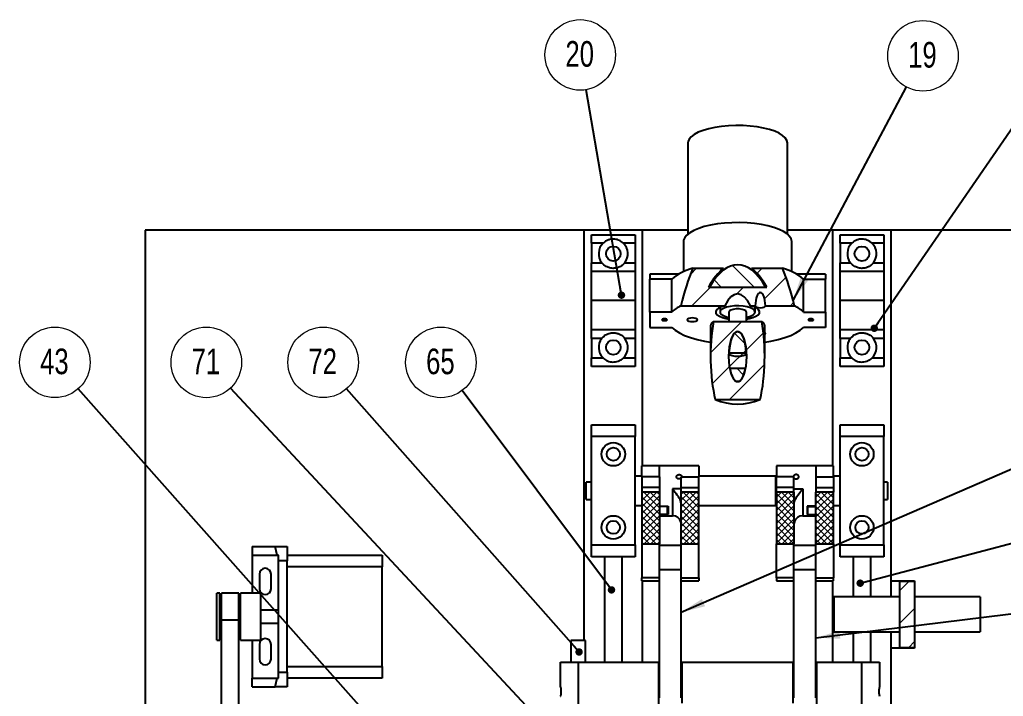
# Model space of a CAD drawing. Header units: millimetres. Extents: x 2 to 839, y 2 to 592.
# Drawn here: x 75.4 to 209.9, y 91.5 to 184 of the extents above; entities that cross this region are included whole.
import ezdxf

# ---------------------------------------------------------------- set-up
doc = ezdxf.new("R2010")
doc.units = ezdxf.units.MM
doc.styles.add('SLDTEXTSTYLE0', font='TXT', dxfattribs={"width": 0.75})
doc.dimstyles.new('SLDDIMSTYLE0', dxfattribs={"dimtxt": 0.18, "dimasz": 1.016, "dimexe": 0, "dimexo": 0.0625, "dimgap": 0, "dimtad": 0, "dimtih": 1, "dimtoh": 1, "dimdec": 0, "dimrnd": 1e-09, "dimzin": 0, "dimdsep": 46, "dimtxsty": 'Standard', "dimblk1": 'DOT', "dimblk2": 'DOT', "dimsah": 1, "dimcen": 0.09, "dimadec": 0, "dimazin": 0, "dimtfac": 1.016, "dimtdec": 0, "dimtofl": 0, "dimtmove": 0, "dimatfit": 3, "dimldrblk": 'DOT', "dimfxl": 1, "dimfrac": 2, "dimtolj": 1, "dimtzin": 0, "dimarcsym": 0})
doc.dimstyles.new('SLDDIMSTYLE1', dxfattribs={"dimtxt": 0.18, "dimasz": 3.302, "dimexe": 0, "dimexo": 0.0625, "dimgap": 0, "dimtad": 0, "dimtih": 1, "dimtoh": 1, "dimdec": 0, "dimrnd": 1e-09, "dimzin": 0, "dimdsep": 46, "dimtxsty": 'Standard', "dimsah": 1, "dimcen": 0.09, "dimadec": 0, "dimazin": 0, "dimtfac": 3.302, "dimtdec": 0, "dimtofl": 0, "dimtmove": 0, "dimatfit": 3, "dimfxl": 1, "dimfrac": 2, "dimtolj": 1, "dimtzin": 0, "dimarcsym": 0})

# ---------------------------------------------------------------- blocks, each defined once
blk = doc.blocks.new('SW_NOTE_66')
at = {"color": 0, "linetype": 'Continuous', "lineweight": 0}
blk.add_circle((-3.2, 3.6), 4.82, dxfattribs=at)
at = {"color": 0, "linetype": 'Continuous', "lineweight": 0, "insert": (-3.27, 5.49), "char_height": 3.5, "attachment_point": 2, "style": 'SLDTEXTSTYLE0'}
blk.add_mtext('43', dxfattribs=at)
blk = doc.blocks.new('_Dot')
at = {"color": 0, "linetype": 'ByBlock', "lineweight": -2}
blk.add_line((-0.5, 0), (-1, 0), dxfattribs=at)
at = {"color": 0, "linetype": 'ByBlock', "const_width": 0.5}
blk.add_lwpolyline([(-0.25, 0, 1), (0.25, 0, 1)], format="xyb", close=True, dxfattribs=at)
blk = doc.blocks.new('SW_NOTE_67')
at = {"color": 0, "linetype": 'Continuous', "lineweight": 0}
blk.add_circle((-2.89, 3.85), 4.82, dxfattribs=at)
at = {"color": 0, "linetype": 'Continuous', "lineweight": 0, "insert": (-2.96, 5.74), "char_height": 3.5, "attachment_point": 2, "style": 'SLDTEXTSTYLE0'}
blk.add_mtext('65', dxfattribs=at)
blk = doc.blocks.new('SW_NOTE_69')
at = {"color": 0, "linetype": 'Continuous', "lineweight": 0}
blk.add_circle((-3.29, 3.52), 4.82, dxfattribs=at)
at = {"color": 0, "linetype": 'Continuous', "lineweight": 0, "insert": (-3.36, 5.41), "char_height": 3.5, "attachment_point": 2, "style": 'SLDTEXTSTYLE0'}
blk.add_mtext('71', dxfattribs=at)
blk = doc.blocks.new('SW_NOTE_70')
at = {"color": 0, "linetype": 'Continuous', "lineweight": 0}
blk.add_circle((-3.19, 3.61), 4.82, dxfattribs=at)
at = {"color": 0, "linetype": 'Continuous', "lineweight": 0, "insert": (-3.26, 5.5), "char_height": 3.5, "attachment_point": 2, "style": 'SLDTEXTSTYLE0'}
blk.add_mtext('72', dxfattribs=at)
blk = doc.blocks.new('SW_NOTE_123')
at = {"color": 0, "linetype": 'Continuous', "lineweight": 0}
blk.add_circle((2.26, 4.25), 4.82, dxfattribs=at)
at = {"color": 0, "linetype": 'Continuous', "lineweight": 0, "insert": (2.19, 6.14), "char_height": 3.5, "attachment_point": 2, "style": 'SLDTEXTSTYLE0'}
blk.add_mtext('19', dxfattribs=at)
blk = doc.blocks.new('SW_NOTE_125')
at = {"color": 0, "linetype": 'Continuous', "lineweight": 0}
blk.add_circle((-0.82, 4.75), 4.82, dxfattribs=at)
at = {"color": 0, "linetype": 'Continuous', "lineweight": 0, "insert": (-0.89, 6.64), "char_height": 3.5, "attachment_point": 2, "style": 'SLDTEXTSTYLE0'}
blk.add_mtext('20', dxfattribs=at)

msp = doc.modelspace()

# ---------------------------------------------------------------- hatches: boundary and pattern name
at = {"linetype": 'Continuous', "lineweight": 18}
h = msp.add_hatch(dxfattribs=at)
h.set_pattern_fill('ANSI31', style=0)
edge = h.paths.add_edge_path(flags=0)
edge.add_line((177.576, 147.447), (169.614, 147.447))
edge.add_ellipse((173.595, 129.392), major_axis=(0, 21.326), ratio=0.3507479, start_angle=5.29783, end_angle=12.43444, ccw=False)
edge.add_line((171.683, 150.01), (167.465, 150.01))
edge.add_ellipse((173.595, 129.392), major_axis=(0, 27.028), ratio=0.3507479, start_angle=16.55791, end_angle=26.63087)
edge.add_line((165.827, 144.884), (171.841, 144.884))
edge.add_ellipse((173.595, 137.945), major_axis=(0, -8.553), ratio=0.3507479, start_angle=165.81285, end_angle=194.18715, ccw=False)
edge.add_line((175.349, 144.884), (175.998, 144.884))
edge.add_ellipse((176.695, 144.701), major_axis=(0, -1.996), ratio=0.3507479, start_angle=104.75373, end_angle=255.24627, ccw=False)
edge.add_line((177.392, 144.884), (181.363, 144.884))
edge.add_ellipse((173.595, 129.392), major_axis=(0, 27.028), ratio=0.3507479, start_angle=333.36913, end_angle=343.44209)
edge.add_line((179.725, 150.01), (175.507, 150.01))
edge.add_ellipse((173.595, 129.392), major_axis=(0, 21.326), ratio=0.3507479, start_angle=347.56556, end_angle=354.70217, ccw=False)
h = msp.add_hatch(dxfattribs=at)
h.set_pattern_fill('ANSI31', angle=90, style=0)
edge = h.paths.add_edge_path(flags=0)
edge.add_ellipse((173.595, 129.392), major_axis=(0, 21.098), ratio=0.3507479, start_angle=348.02768, end_angle=371.97232)
edge.add_line((169.766, 147.447), (177.423, 147.447))
h = msp.add_hatch(dxfattribs=at)
h.set_pattern_fill('ANSI31', style=0)
edge = h.paths.add_edge_path(flags=0)
edge.add_ellipse((173.595, 137.945), major_axis=(0, 10.549), ratio=0.3507479, start_angle=34.44479, end_angle=152.38913)
edge.add_line((170.522, 132.07), (176.668, 132.07))
edge.add_ellipse((173.595, 137.945), major_axis=(0, 10.549), ratio=0.3507479, start_angle=207.61087, end_angle=325.55521)
edge.add_line((176.889, 142.748), (170.301, 142.748))
edge = h.paths.add_edge_path(flags=0)
edge.add_ellipse((173.595, 137.945), major_axis=(0, -3.421), ratio=0.3507479, start_angle=360, end_angle=360, ccw=False)
h = msp.add_hatch(dxfattribs=at)
h.set_pattern_fill('ANSI31', angle=90, style=0)
edge = h.paths.add_edge_path(flags=0)
edge.add_ellipse((173.595, 137.945), major_axis=(0, 3.421), ratio=0.3507479, start_angle=294.15697, end_angle=425.84303)
edge.add_line((172.409, 138.477), (174.78, 138.477))
h = msp.add_hatch(dxfattribs=at)
h.set_pattern_fill('ANSI31', angle=90, style=0)
edge = h.paths.add_edge_path(flags=0)
edge.add_ellipse((173.595, 137.945), major_axis=(0, 3.421), ratio=0.3507479, start_angle=146.54276, end_angle=213.45724)
edge.add_line((174.655, 136.341), (172.535, 136.341))
h = msp.add_hatch(dxfattribs=at)
h.set_pattern_fill('ANSI37', scale=0.2, style=0)
h.paths.add_polyline_path([(160.495, 119.431), (160.495, 112.342), (162.895, 112.342), (162.895, 119.431)], flags=0)
h = msp.add_hatch(dxfattribs=at)
h.set_pattern_fill('ANSI37', scale=0.2, style=0)
h.paths.add_polyline_path([(165.895, 119.431), (165.895, 112.342), (168.295, 112.342), (168.295, 119.431)], flags=0)
h = msp.add_hatch(dxfattribs=at)
h.set_pattern_fill('ANSI37', scale=0.2, style=0)
h.paths.add_polyline_path([(178.895, 119.431), (178.895, 112.342), (181.295, 112.342), (181.295, 119.431)], flags=0)
h = msp.add_hatch(dxfattribs=at)
h.set_pattern_fill('ANSI37', scale=0.2, style=0)
h.paths.add_polyline_path([(184.295, 119.431), (184.295, 112.342), (186.695, 112.342), (186.695, 119.431)], flags=0)
h = msp.add_hatch(dxfattribs=at)
h.set_pattern_fill('ANSI31', style=0)
h.paths.add_polyline_path([(197.795, 98.202), (197.795, 107.21), (195.795, 107.21), (195.795, 98.202)], flags=0)

# ---------------------------------------------------------------- linework, layer by layer
at = {"color": 7, "linetype": 'Continuous', "lineweight": 25}
for p, q in [((166.795, 167.139), (166.795, 154.678)), ((180.395, 154.678), (180.395, 167.139)), ((152.595, 155.2), (92.595, 155.2)), ((92.595, 155.2), (92.595, 81.317)), ((152.595, 99.143), (152.595, 155.2)), ((160.595, 155.2), (152.595, 155.2)), ((160.595, 123), (160.595, 155.2)), ((166.795, 155.2), (160.595, 155.2)), ((186.595, 155.2), (180.395, 155.2)), ((186.595, 123), (186.595, 155.2)), ((194.595, 155.2), (186.595, 155.2)), ((194.595, 105.106), (194.595, 155.2)), ((292.595, 155.2), (194.595, 155.2)), ((153.595, 154.6), (159.595, 154.6)), ((153.595, 153.431), (153.595, 154.6)), ((155.197, 153.431), (153.595, 153.431)), ((153.595, 153.431), (153.595, 150.77)), ((159.595, 153.431), (157.993, 153.431)), ((159.595, 154.6), (159.595, 153.431)), ((159.595, 153.431), (159.595, 150.77)), ((166.195, 153.654), (166.195, 149.552)), ((180.995, 149.552), (180.995, 153.654)), ((187.595, 154.6), (193.595, 154.6)), ((187.595, 153.431), (187.595, 154.6)), ((189.197, 153.431), (187.595, 153.431)), ((187.595, 153.431), (187.595, 150.77)), ((193.595, 153.431), (191.993, 153.431)), ((193.595, 154.6), (193.595, 153.431)), ((193.595, 153.431), (193.595, 150.77)), ((153.595, 150.77), (155.018, 150.77)), ((153.595, 149.6), (153.595, 150.77)), ((158.172, 150.77), (159.595, 150.77)), ((159.595, 150.77), (159.595, 149.6)), ((187.595, 150.77), (189.018, 150.77)), ((187.595, 149.6), (187.595, 150.77)), ((192.172, 150.77), (193.595, 150.77)), ((193.595, 150.77), (193.595, 149.6)), ((153.595, 145.6), (153.595, 149.6)), ((153.595, 149.6), (159.595, 149.6)), ((159.595, 149.6), (159.595, 145.6)), ((167.465, 150.01), (171.683, 150.01)), ((175.507, 150.01), (179.725, 150.01)), ((187.595, 145.6), (187.595, 149.6)), ((187.595, 149.6), (193.595, 149.6)), ((193.595, 149.6), (193.595, 145.6)), ((165.503, 149.206), (161.595, 149.206)), ((161.595, 149.206), (161.595, 148.526)), ((164.602, 148.526), (161.595, 148.526)), ((161.595, 144.03), (161.595, 148.526)), ((164.602, 144.03), (164.602, 148.526)), ((185.595, 149.206), (181.686, 149.206)), ((182.588, 144.03), (182.588, 148.526)), ((182.588, 148.526), (185.595, 148.526)), ((185.595, 149.206), (185.595, 148.526)), ((185.595, 144.03), (185.595, 148.526)), ((169.614, 147.447), (177.576, 147.447)), ((169.766, 147.447), (177.423, 147.447)), ((159.595, 145.6), (153.595, 145.6)), ((153.595, 141.6), (153.595, 145.6)), ((159.595, 145.6), (159.595, 141.6)), ((193.595, 145.6), (187.595, 145.6)), ((187.595, 141.6), (187.595, 145.6)), ((193.595, 145.6), (193.595, 141.6)), ((161.595, 144.03), (161.595, 141.926)), ((164.602, 144.03), (161.595, 144.03)), ((165.827, 144.884), (171.841, 144.884)), ((171.195, 144.662), (171.195, 144.03)), ((172.395, 144.03), (172.395, 142.748)), ((174.795, 142.748), (174.795, 144.03)), ((175.349, 144.884), (175.998, 144.884)), ((175.995, 144.03), (175.995, 144.662)), ((177.392, 144.884), (181.363, 144.884)), ((182.588, 144.03), (185.595, 144.03)), ((185.595, 144.03), (185.595, 141.926)), ((170.301, 142.748), (176.889, 142.748)), ((159.595, 141.6), (153.595, 141.6)), ((153.595, 140.431), (153.595, 141.6)), ((159.595, 141.6), (159.595, 140.431)), ((161.595, 141.926), (164.602, 141.926)), ((169.895, 142.158), (169.895, 137.945)), ((177.295, 137.945), (177.295, 142.158)), ((185.595, 141.926), (182.588, 141.926)), ((193.595, 141.6), (187.595, 141.6)), ((187.595, 140.431), (187.595, 141.6)), ((193.595, 141.6), (193.595, 140.431)), ((155.018, 140.431), (153.595, 140.431)), ((153.595, 140.431), (153.595, 137.77)), ((159.595, 140.431), (158.172, 140.431)), ((159.595, 140.431), (159.595, 137.77)), ((189.018, 140.431), (187.595, 140.431)), ((187.595, 140.431), (187.595, 137.77)), ((193.595, 140.431), (192.172, 140.431)), ((193.595, 140.431), (193.595, 137.77)), ((153.595, 137.77), (155.197, 137.77)), ((153.595, 136.6), (153.595, 137.77)), ((157.993, 137.77), (159.595, 137.77)), ((159.595, 137.77), (159.595, 136.6)), ((172.409, 138.477), (174.78, 138.477)), ((187.595, 137.77), (189.197, 137.77)), ((187.595, 136.6), (187.595, 137.77)), ((191.993, 137.77), (193.595, 137.77)), ((193.595, 137.77), (193.595, 136.6)), ((159.595, 136.6), (153.595, 136.6)), ((172.535, 136.341), (174.655, 136.341)), ((193.595, 136.6), (187.595, 136.6)), ((170.522, 132.07), (176.668, 132.07)), ((153.595, 127), (153.595, 128.6)), ((153.595, 128.6), (159.595, 128.6)), ((159.595, 128.6), (159.595, 127)), ((187.595, 128.6), (193.595, 128.6)), ((187.595, 127), (187.595, 128.6)), ((193.595, 128.6), (193.595, 127)), ((159.595, 127), (153.595, 127)), ((153.595, 112.2), (153.595, 127)), ((159.595, 112.2), (159.595, 127)), ((193.595, 127), (187.595, 127)), ((187.595, 112.2), (187.595, 127)), ((193.595, 112.2), (193.595, 127)), ((162.895, 123), (160.495, 123)), ((160.495, 121.525), (160.495, 123)), ((168.295, 123), (162.895, 123)), ((162.895, 121.525), (162.895, 123)), ((168.295, 123), (168.295, 121.525)), ((184.295, 123), (178.895, 123)), ((178.895, 123), (178.895, 121.525)), ((186.695, 123), (184.295, 123)), ((184.295, 123), (184.295, 121.525)), ((186.695, 121.525), (186.695, 123)), ((160.495, 121.6), (159.595, 121.6)), ((162.895, 121.525), (160.495, 121.525)), ((160.495, 121.525), (160.495, 120.06)), ((162.895, 121.525), (162.895, 120.06)), ((165.895, 121.525), (165.955, 121.525)), ((165.895, 120.06), (165.895, 121.525)), ((165.955, 121.525), (168.295, 121.525)), ((178.795, 121.6), (168.295, 121.6)), ((168.295, 120.06), (168.295, 121.525)), ((178.795, 117.6), (178.795, 121.6)), ((181.235, 121.525), (178.895, 121.525)), ((178.895, 120.06), (178.895, 121.525)), ((181.295, 121.525), (181.235, 121.525)), ((181.295, 120.06), (181.295, 121.525)), ((184.295, 121.525), (186.695, 121.525)), ((184.295, 121.525), (184.295, 120.06)), ((187.595, 121.6), (186.695, 121.6)), ((186.695, 121.525), (186.695, 120.06)), ((153.595, 120.8), (152.901, 120.8)), ((152.901, 118.4), (152.901, 120.8)), ((162.895, 120.06), (160.495, 120.06)), ((160.495, 120.06), (160.495, 119.431)), ((162.895, 120.06), (162.895, 119.431)), ((165.895, 119.857), (164.695, 119.857)), ((165.895, 120.06), (168.295, 120.06)), ((165.895, 119.431), (165.895, 120.06)), ((168.295, 119.431), (168.295, 120.06)), ((178.895, 120.8), (178.795, 120.8)), ((181.295, 120.06), (178.895, 120.06)), ((178.895, 119.431), (178.895, 120.06)), ((181.295, 119.431), (181.295, 120.06)), ((181.295, 119.857), (182.495, 119.857)), ((184.295, 120.06), (186.695, 120.06)), ((184.295, 120.06), (184.295, 119.431)), ((186.695, 120.06), (186.695, 119.431)), ((194.101, 120.8), (193.595, 120.8)), ((194.101, 120.8), (194.101, 118.4)), ((152.901, 118.4), (153.595, 118.4)), ((162.895, 119.431), (160.495, 119.431)), ((160.495, 119.431), (160.495, 112.342)), ((162.895, 119.431), (162.895, 112.342)), ((168.295, 119.431), (165.895, 119.431)), ((165.895, 112.342), (165.895, 119.431)), ((168.295, 112.342), (168.295, 119.431)), ((178.795, 118.4), (178.895, 118.4)), ((181.295, 119.431), (178.895, 119.431)), ((178.895, 119.431), (178.895, 112.342)), ((181.295, 119.431), (181.295, 112.342)), ((186.695, 119.431), (184.295, 119.431)), ((184.295, 112.342), (184.295, 119.431)), ((186.695, 112.342), (186.695, 119.431)), ((193.595, 118.4), (194.101, 118.4)), ((159.595, 117.6), (160.495, 117.6)), ((162.895, 117.487), (164.095, 117.487)), ((164.015, 117.455), (162.895, 117.455)), ((164.015, 117.455), (164.015, 117.487)), ((164.015, 116.368), (164.015, 117.455)), ((164.095, 117.487), (164.095, 116.355)), ((165.882, 117.896), (165.895, 117.896)), ((168.295, 117.6), (178.795, 117.6)), ((181.308, 117.896), (181.295, 117.896)), ((184.295, 117.487), (183.095, 117.487)), ((183.095, 117.487), (183.095, 116.355)), ((183.175, 117.455), (183.175, 117.487)), ((183.175, 116.368), (183.175, 117.455)), ((183.175, 117.455), (184.295, 117.455)), ((186.695, 117.6), (187.595, 117.6)), ((164.015, 116.368), (162.895, 116.368)), ((164.095, 116.355), (162.895, 116.355)), ((162.895, 116.2), (164.695, 116.2)), ((182.495, 116.2), (184.295, 116.2)), ((183.095, 116.355), (184.295, 116.355)), ((183.175, 116.368), (184.295, 116.368)), ((165.827, 115.331), (165.882, 115.179)), ((181.364, 115.334), (181.308, 115.179)), ((107.195, 112.012), (107.195, 110.812)), ((107.195, 112.012), (110.366, 112.012)), ((110.623, 110.812), (110.366, 112.012)), ((110.366, 112.012), (111.995, 112.012)), ((111.995, 112.012), (111.995, 110.012)), ((153.595, 112.2), (159.595, 112.2)), ((153.595, 110.6), (153.595, 112.2)), ((159.595, 112.2), (159.595, 110.6)), ((160.495, 112.342), (162.895, 112.342)), ((160.495, 112.342), (160.495, 107.729)), ((162.895, 108.149), (162.895, 112.342)), ((165.895, 112.107), (162.895, 112.107)), ((165.895, 112.342), (168.295, 112.342)), ((165.895, 108.149), (165.895, 112.342)), ((168.295, 107.729), (168.295, 112.342)), ((178.895, 112.342), (181.295, 112.342)), ((178.895, 107.729), (178.895, 112.342)), ((181.295, 108.149), (181.295, 112.342)), ((184.295, 112.107), (181.295, 112.107)), ((184.295, 112.342), (186.695, 112.342)), ((184.295, 108.149), (184.295, 112.342)), ((186.695, 112.342), (186.695, 107.729)), ((187.595, 112.2), (193.595, 112.2)), ((187.595, 110.6), (187.595, 112.2)), ((193.595, 112.2), (193.595, 110.6)), ((107.195, 110.812), (110.623, 110.812)), ((107.195, 110.812), (107.195, 105.612)), ((110.795, 110.812), (110.623, 110.812)), ((110.795, 110.012), (110.795, 110.812)), ((111.995, 110.812), (124.995, 110.812)), ((124.995, 110.812), (124.995, 109.212)), ((159.595, 110.6), (153.595, 110.6)), ((155.395, 110.6), (155.395, 96.177)), ((157.795, 96.177), (157.795, 110.6)), ((193.595, 110.6), (187.595, 110.6)), ((189.395, 110.6), (189.395, 105.106)), ((191.795, 105.106), (191.795, 110.6)), ((111.995, 110.012), (110.795, 110.012)), ((110.795, 94.812), (110.795, 110.012)), ((111.995, 94.812), (111.995, 110.012)), ((124.995, 109.212), (111.995, 109.212)), ((111.995, 95.612), (111.995, 109.212)), ((124.995, 95.612), (124.995, 109.212)), ((108.195, 108.212), (108.195, 106.212)), ((109.795, 106.212), (109.795, 108.212)), ((162.895, 107.729), (160.495, 107.729)), ((160.495, 107.307), (160.495, 107.729)), ((162.895, 108.84), (165.895, 108.84)), ((162.895, 91.31), (162.895, 108.149)), ((165.895, 91.31), (165.895, 108.149)), ((165.895, 107.729), (168.295, 107.729)), ((168.295, 107.729), (168.295, 107.307)), ((181.295, 107.729), (178.895, 107.729)), ((178.895, 107.729), (178.895, 107.307)), ((181.295, 108.84), (184.295, 108.84)), ((181.295, 91.31), (181.295, 108.149)), ((184.295, 91.31), (184.295, 108.149)), ((184.295, 107.729), (186.695, 107.729)), ((186.695, 107.307), (186.695, 107.729)), ((160.495, 107.307), (162.895, 107.307)), ((160.595, 96.177), (160.595, 107.307)), ((165.895, 107.307), (168.295, 107.307)), ((178.895, 107.307), (181.295, 107.307)), ((184.295, 107.307), (186.695, 107.307)), ((186.595, 96.177), (186.595, 107.307)), ((194.595, 107.306), (195.795, 107.306)), ((195.795, 107.306), (197.795, 107.306)), ((195.795, 107.21), (195.795, 107.306)), ((195.795, 98.202), (195.795, 107.21)), ((197.795, 107.21), (195.795, 107.21)), ((197.795, 107.306), (197.795, 107.21)), ((197.795, 107.21), (197.795, 98.202)), ((102.795, 105.612), (102.395, 105.612)), ((102.395, 99.442), (102.395, 105.612)), ((102.795, 99.442), (102.795, 105.612)), ((105.395, 105.612), (102.995, 105.612)), ((102.995, 101.97), (102.995, 105.612)), ((105.395, 101.97), (105.395, 105.612)), ((108.395, 105.612), (105.595, 105.612)), ((105.595, 99.442), (105.595, 105.612)), ((108.395, 99.442), (108.395, 105.612)), ((195.795, 105.106), (186.743, 105.106)), ((186.743, 105.106), (186.743, 100.306)), ((206.743, 105.106), (197.795, 105.106)), ((206.743, 105.106), (206.743, 100.306)), ((102.995, 104.812), (102.795, 104.812)), ((105.595, 104.812), (105.395, 104.812)), ((110.795, 103.312), (108.395, 103.312)), ((102.995, 101.97), (105.395, 101.97)), ((102.995, 66.315), (102.995, 101.97)), ((105.395, 68.4), (105.395, 101.97)), ((108.395, 101.512), (110.795, 101.512)), ((102.795, 100.012), (102.995, 100.012)), ((105.395, 100.012), (105.595, 100.012)), ((186.743, 100.306), (195.795, 100.306)), ((189.395, 100.306), (189.395, 96.177)), ((191.795, 96.177), (191.795, 100.306)), ((194.595, 75.311), (194.595, 100.306)), ((197.795, 100.306), (206.743, 100.306)), ((102.395, 99.212), (102.395, 99.442)), ((102.395, 99.212), (102.795, 99.212)), ((102.795, 99.212), (102.795, 99.442)), ((105.595, 99.212), (105.595, 99.442)), ((105.595, 99.212), (108.395, 99.212)), ((107.195, 99.212), (107.195, 94.012)), ((108.195, 98.612), (108.195, 96.612)), ((108.395, 99.212), (108.395, 99.442)), ((109.795, 96.612), (109.795, 98.612)), ((150.795, 99.143), (150.795, 96.177)), ((152.795, 99.143), (150.795, 99.143)), ((152.795, 96.177), (152.795, 99.143)), ((195.795, 98.202), (197.795, 98.202)), ((195.795, 98.106), (195.795, 98.202)), ((197.795, 98.202), (197.795, 98.106)), ((195.795, 98.106), (194.595, 98.106)), ((197.795, 98.106), (195.795, 98.106)), ((111.995, 95.612), (124.995, 95.612)), ((124.995, 95.612), (124.995, 94.012)), ((149.395, 92.837), (149.395, 96.177)), ((149.395, 96.177), (151.795, 96.177)), ((151.795, 96.177), (151.795, 86.177)), ((151.795, 96.177), (162.795, 96.177)), ((162.795, 96.177), (162.795, 88.177)), ((165.995, 96.177), (181.195, 96.177)), ((165.995, 90.577), (165.995, 96.177)), ((181.195, 90.577), (181.195, 96.177)), ((184.395, 96.177), (184.395, 88.177)), ((184.395, 96.177), (190.595, 96.177)), ((190.595, 88.177), (190.595, 96.177)), ((190.595, 96.177), (192.995, 96.177)), ((192.995, 96.177), (192.995, 92.837)), ((110.795, 94.812), (111.995, 94.812)), ((110.795, 94.012), (110.795, 94.812)), ((111.995, 94.812), (111.995, 92.812)), ((107.195, 92.812), (107.195, 94.012)), ((107.195, 94.012), (110.623, 94.012)), ((107.195, 92.812), (110.366, 92.812)), ((110.366, 92.812), (110.623, 94.012)), ((111.995, 92.812), (110.366, 92.812)), ((110.623, 94.012), (110.795, 94.012)), ((124.995, 94.012), (111.995, 94.012)), ((165.995, 93.377), (165.895, 93.377))]:
    msp.add_line(p, q, dxfattribs=at)
at = {"color": 8, "linetype": 'Continuous', "lineweight": 25}
for p, q in [((164.695, 119.857), (164.695, 116.2)), ((182.495, 119.857), (182.495, 116.2))]:
    msp.add_line(p, q, dxfattribs=at)
at = {"color": 7, "linetype": 'Continuous', "lineweight": 25, "flags": 128}
for points in [[(180.395, 167.139), (180.322, 167.486), (180.106, 167.826), (179.752, 168.152), (179.266, 168.455), (178.659, 168.731), (177.945, 168.972), (177.137, 169.175), (176.254, 169.334), (175.315, 169.447), (174.338, 169.51), (173.346, 169.523), (172.36, 169.485), (171.399, 169.396), (170.486, 169.26), (169.638, 169.079), (168.875, 168.856), (168.213, 168.597), (167.665, 168.306), (167.243, 167.991), (166.957, 167.658), (166.813, 167.313), (166.795, 167.139)], [(180.995, 153.654), (180.923, 154.015), (180.708, 154.369), (180.355, 154.71), (179.87, 155.029), (179.263, 155.322), (178.546, 155.583), (177.733, 155.806), (176.839, 155.987), (175.881, 156.122), (174.88, 156.21), (173.853, 156.248), (172.821, 156.235), (171.805, 156.172), (170.823, 156.061), (169.895, 155.902), (169.039, 155.699), (168.272, 155.457), (167.608, 155.18), (167.061, 154.873), (166.641, 154.542), (166.356, 154.194), (166.213, 153.835), (166.195, 153.654)], [(171.841, 144.884), (171.354, 144.73), (170.974, 144.543), (170.72, 144.331), (170.602, 144.105), (170.628, 143.875), (170.795, 143.653), (171.095, 143.449), (171.515, 143.272), (172.034, 143.132), (172.395, 143.066)], [(175.995, 144.03), (175.919, 144.24), (175.698, 144.436), (175.344, 144.607), (174.881, 144.741), (174.336, 144.831), (173.745, 144.871), (173.145, 144.857), (172.573, 144.792), (172.065, 144.679), (171.653, 144.525), (171.363, 144.34), (171.214, 144.136), (171.214, 143.925), (171.363, 143.721), (171.653, 143.536), (172.065, 143.382), (172.395, 143.301)], [(174.795, 144.03), (174.722, 144.174), (174.514, 144.301), (174.195, 144.395), (173.803, 144.445), (173.386, 144.445), (172.995, 144.395), (172.676, 144.301), (172.467, 144.174), (172.395, 144.03), (172.395, 144.03)], [(174.795, 143.066), (175.156, 143.132), (175.675, 143.272), (176.094, 143.449), (176.395, 143.653), (176.562, 143.875), (176.587, 144.105), (176.47, 144.331), (176.215, 144.543), (175.835, 144.73), (175.349, 144.884)], [(174.795, 143.301), (174.881, 143.32), (175.344, 143.454), (175.698, 143.625), (175.919, 143.821), (175.995, 144.03)], [(175.998, 144.884), (176.031, 144.783), (176.178, 144.696), (176.412, 144.637), (176.695, 144.616), (176.977, 144.637), (177.212, 144.696), (177.358, 144.783), (177.392, 144.884)], [(163.595, 142.852), (163.733, 142.862), (163.849, 142.889), (163.927, 142.93), (163.955, 142.978), (163.927, 143.027), (163.849, 143.068), (163.733, 143.095), (163.595, 143.105), (163.457, 143.095), (163.34, 143.068), (163.262, 143.027), (163.235, 142.978), (163.262, 142.93), (163.34, 142.889), (163.457, 142.862), (163.595, 142.852)], [(167.395, 142.733), (167.663, 142.751), (167.89, 142.805), (168.041, 142.884), (168.095, 142.978), (168.041, 143.072), (167.89, 143.152), (167.663, 143.205), (167.395, 143.224), (167.127, 143.205), (166.9, 143.152), (166.748, 143.072), (166.695, 142.978), (166.748, 142.884), (166.9, 142.805), (167.127, 142.751), (167.395, 142.733)], [(183.595, 142.852), (183.733, 142.862), (183.849, 142.889), (183.927, 142.93), (183.955, 142.978), (183.927, 143.027), (183.849, 143.068), (183.733, 143.095), (183.595, 143.105), (183.457, 143.095), (183.34, 143.068), (183.262, 143.027), (183.235, 142.978), (183.262, 142.93), (183.34, 142.889), (183.457, 142.862), (183.595, 142.852)], [(164.602, 141.926), (165.046, 141.541), (165.623, 141.179), (166.324, 140.845), (167.138, 140.544), (168.053, 140.281), (169.054, 140.059), (169.895, 139.917)], [(177.295, 139.917), (178.136, 140.059), (179.137, 140.281), (180.052, 140.544), (180.866, 140.845), (181.567, 141.179), (182.144, 141.541), (182.588, 141.926)], [(177.295, 140.968), (177.341, 141.001), (177.395, 141.095), (177.341, 141.189), (177.295, 141.221)], [(172.404, 138.361), (172.416, 138.332), (172.562, 138.197), (172.83, 138.087), (173.189, 138.016), (173.595, 137.991), (174.001, 138.016), (174.359, 138.087), (174.627, 138.197), (174.773, 138.332), (174.786, 138.361)]]:
    msp.add_lwpolyline(points, dxfattribs=at)
at = {"color": 7, "linetype": 'Continuous', "lineweight": 25}
for centre, radius in [((156.595, 152), 1), ((190.595, 152), 1), ((156.595, 139.2), 1), ((190.595, 139.2), 1), ((156.595, 124.6), 1.6), ((156.595, 124.6), 0.9), ((190.595, 124.6), 1.6), ((190.595, 124.6), 0.9), ((156.595, 114.6), 1.6), ((190.595, 114.6), 1.6), ((156.595, 114.6), 0.9), ((190.595, 114.6), 0.9)]:
    msp.add_circle(centre, radius, dxfattribs=at)
for centre, radius, start, end in [((156.595, 152), 2, 134.34769, 217.95999), ((156.595, 152), 2, 322.04001, 45.65231), ((190.595, 152), 2, 134.34769, 217.95999), ((190.595, 152), 2, 322.04001, 45.65231), ((169.006, 143.533), 6.658, 103.38777, 131.41848), ((178.183, 143.533), 6.658, 48.58152, 76.61223), ((167.711, 140.876), 4.429, 115.1781, 134.58008), ((179.479, 140.876), 4.429, 45.41992, 64.8219), ((170.618, 142.096), 0.726, 115.92117, 175.12314), ((176.572, 142.096), 0.726, 4.87686, 64.07883), ((156.595, 139.2), 2, 142.04001, 225.65231), ((156.595, 139.2), 2, 314.34769, 37.95999), ((190.595, 139.2), 2, 142.04001, 225.65231), ((190.595, 139.2), 2, 314.34769, 37.95999), ((173.595, 139.477), 8.019, 247.46669, 292.53331), ((164.695, 115), 1.2, 16.17878, 90), ((182.495, 115), 1.2, 90, 163.6248), ((108.995, 108.212), 0.8, 0, 180), ((108.995, 106.212), 0.8, 180, 0), ((108.995, 98.612), 0.8, 0, 180), ((108.995, 96.612), 0.8, 180, 0)]:
    msp.add_arc(centre, radius, start, end, dxfattribs=at)
for centre, major_axis, start_param, end_param in [((173.595, 129.392), (0, 21.098), 5.7394122, 6.8269584), ((173.595, 129.392), (0, 27.028), 0.7031311, 0.9604156), ((173.595, 129.392), (0, 21.326), 0.2584619, 0.561213), ((173.595, 129.392), (0, 21.326), 5.7219723, 6.0247234), ((173.595, 129.392), (0, 27.028), 5.3227697, 5.5800542), ((173.595, 137.945), (0, -8.553), 2.5170783, 3.766107), ((176.695, 144.701), (0, -1.996), 1.6629036, 4.6202817), ((173.595, 137.945), (0, 10.549), 1.0980732, 2.1615234), ((173.595, 137.945), (0, 10.549), 4.1216619, 5.1851121), ((173.595, 137.945), (0, 3.421), 4.868426, 7.6979446), ((173.595, 137.945), (0, 3.421), 2.0587657, 4.2244197)]:
    msp.add_ellipse(centre, major_axis=major_axis, ratio=0.3507479, start_param=start_param, end_param=end_param, dxfattribs=at)
msp.add_ellipse((173.595, 137.945), major_axis=(0, -3.421), ratio=0.3507479, dxfattribs=at)
for points, knots in [([(157.993, 153.431), (157.79, 153.593), (157.507, 153.821), (156.987, 153.973), (156.605, 154.013), (156.197, 153.974), (155.72, 153.828), (155.399, 153.622), (155.22, 153.453), (155.197, 153.431)], [0, 0, 0, 0, 0.2794871, 0.3899973, 0.5016386, 0.5989528, 0.7314137, 0.9650637, 1, 1, 1, 1]), ([(191.993, 153.431), (191.79, 153.593), (191.507, 153.821), (190.987, 153.973), (190.605, 154.013), (190.197, 153.974), (189.72, 153.828), (189.399, 153.622), (189.22, 153.453), (189.197, 153.431)], [0, 0, 0, 0, 0.2794872, 0.3899982, 0.5016387, 0.5989521, 0.7314137, 0.9650632, 1, 1, 1, 1]), ([(158.172, 150.77), (158.055, 150.641), (157.828, 150.392), (157.427, 150.164), (157.046, 150.042), (156.713, 149.996), (156.39, 150.002), (156.005, 150.074), (155.493, 150.28), (155.204, 150.578), (155.018, 150.77)], [0, 0, 0, 0, 0.15992463, 0.30999946, 0.40813432, 0.4747296, 0.54180764, 0.61809144, 0.75325794, 1, 1, 1, 1]), ([(192.172, 150.77), (192.055, 150.641), (191.828, 150.392), (191.427, 150.164), (191.046, 150.042), (190.713, 149.996), (190.39, 150.002), (190.005, 150.074), (189.493, 150.28), (189.204, 150.578), (189.018, 150.77)], [0, 0, 0, 0, 0.1599247, 0.3099996, 0.408135, 0.4747297, 0.5418077, 0.6180922, 0.7532582, 1, 1, 1, 1]), ([(155.018, 140.431), (155.102, 140.527), (155.323, 140.779), (155.699, 141.012), (156.115, 141.151), (156.425, 141.201), (156.719, 141.203), (157.046, 141.159), (157.51, 141.01), (157.891, 140.758), (158.108, 140.505), (158.172, 140.431)], [0, 0, 0, 0, 0.11787347, 0.30796005, 0.39495428, 0.46713521, 0.52725415, 0.58719858, 0.69400984, 0.91015616, 1, 1, 1, 1]), ([(189.018, 140.431), (189.102, 140.527), (189.323, 140.779), (189.699, 141.012), (190.115, 141.151), (190.425, 141.201), (190.719, 141.203), (191.046, 141.159), (191.51, 141.01), (191.891, 140.758), (192.108, 140.505), (192.172, 140.431)], [0, 0, 0, 0, 0.1178735, 0.3079593, 0.3949541, 0.4671344, 0.527254, 0.5871985, 0.6940098, 0.9101561, 1, 1, 1, 1]), ([(155.197, 137.77), (155.225, 137.744), (155.4, 137.579), (155.707, 137.383), (156.151, 137.238), (156.524, 137.191), (156.908, 137.212), (157.365, 137.331), (157.725, 137.528), (157.929, 137.713), (157.993, 137.77)], [0, 0, 0, 0, 0.0423112, 0.26142705, 0.38314637, 0.48067053, 0.57861978, 0.6996759, 0.90712615, 1, 1, 1, 1]), ([(189.197, 137.77), (189.225, 137.744), (189.4, 137.579), (189.707, 137.383), (190.151, 137.238), (190.524, 137.191), (190.908, 137.212), (191.365, 137.331), (191.725, 137.528), (191.929, 137.713), (191.993, 137.77)], [0, 0, 0, 0, 0.0423107, 0.2614277, 0.383147, 0.4806704, 0.5786204, 0.6996758, 0.9071266, 1, 1, 1, 1]), ([(165.895, 121.357), (165.889, 121.35), (165.86, 121.314), (165.79, 121.261), (165.676, 121.219), (165.553, 121.213), (165.436, 121.243), (165.335, 121.305), (165.264, 121.392), (165.23, 121.491), (165.237, 121.592), (165.284, 121.683), (165.366, 121.754), (165.474, 121.8), (165.595, 121.816), (165.716, 121.8), (165.824, 121.754), (165.905, 121.683), (165.949, 121.602), (165.953, 121.547), (165.955, 121.525)], [0, 0, 0, 0, 0.0152576, 0.0744301, 0.1337449, 0.192833, 0.2516821, 0.3106533, 0.3699138, 0.4291836, 0.4881675, 0.5470184, 0.6060904, 0.6653999, 0.7245915, 0.7834885, 0.8423789, 0.9015568, 0.9608693, 1, 1, 1, 1]), ([(181.295, 121.357), (181.301, 121.35), (181.33, 121.314), (181.4, 121.261), (181.513, 121.219), (181.636, 121.213), (181.754, 121.243), (181.854, 121.305), (181.925, 121.392), (181.959, 121.491), (181.952, 121.592), (181.905, 121.683), (181.823, 121.754), (181.716, 121.8), (181.594, 121.816), (181.473, 121.8), (181.366, 121.754), (181.284, 121.683), (181.241, 121.602), (181.237, 121.547), (181.235, 121.525)], [0, 0, 0, 0, 0.0152559, 0.0744307, 0.1337455, 0.1928336, 0.2516828, 0.3106541, 0.3699147, 0.4291845, 0.4881687, 0.5470185, 0.6060925, 0.6653996, 0.7245912, 0.7834883, 0.8423787, 0.9015567, 0.9608693, 1, 1, 1, 1]), ([(165.882, 117.896), (165.835, 118.065), (165.712, 118.519), (165.244, 119.178), (164.865, 119.647), (164.696, 119.856), (164.695, 119.857)], [0, 0, 0, 0, 0.2493658, 0.6688271, 0.9977785, 1, 1, 1, 1]), ([(181.308, 117.896), (181.354, 118.065), (181.478, 118.519), (181.946, 119.177), (182.324, 119.647), (182.494, 119.856), (182.495, 119.857)], [0, 0, 0, 0, 0.24936581, 0.66882706, 0.99777701, 1, 1, 1, 1]), ([(149.395, 91.517), (149.397, 91.524), (149.401, 91.538), (149.428, 91.647), (149.461, 91.81), (149.485, 92.017), (149.49, 92.241), (149.474, 92.454), (149.444, 92.637), (149.412, 92.772), (149.396, 92.831), (149.395, 92.836), (149.395, 92.837)], [0, 0, 0, 0, 0.1046604, 0.209231, 0.3161188, 0.4249355, 0.5311251, 0.6341793, 0.738485, 0.8464131, 0.954825, 1, 1, 1, 1]), ([(192.995, 92.837), (192.993, 92.83), (192.989, 92.816), (192.961, 92.707), (192.929, 92.544), (192.904, 92.337), (192.9, 92.113), (192.916, 91.9), (192.946, 91.717), (192.977, 91.582), (192.993, 91.523), (192.994, 91.518), (192.995, 91.517)], [0, 0, 0, 0, 0.10466, 0.20923044, 0.31611818, 0.4249348, 0.53112723, 0.63417863, 0.73848645, 0.84641283, 0.9548248, 1, 1, 1, 1])]:
    msp.add_open_spline(points, degree=3, knots=knots, dxfattribs=at)

# ---------------------------------------------------------------- block references
at = {"color": 7, "linetype": 'Continuous', "lineweight": 0}
for name, p in [('SW_NOTE_125', (152.887, 174.416)), ('SW_NOTE_123', (196.674, 174.791)), ('SW_NOTE_66', (83.435, 133.549)), ('SW_NOTE_69', (104.232, 133.628)), ('SW_NOTE_70', (120.114, 133.543)), ('SW_NOTE_67', (135.909, 133.298))]:
    msp.add_blockref(name, p, dxfattribs=at)

# ---------------------------------------------------------------- leaders
for points, dimstyle in [([(192.277, 141.815), (215.257, 175.195)], 'SLDDIMSTYLE0'), ([(157.711, 146.337), (152.887, 174.416)], 'SLDDIMSTYLE0'), ([(181.174, 145.628), (196.674, 174.791)], 'SLDDIMSTYLE1'), ([(165.895, 102.998), (241.024, 135.589)], 'SLDDIMSTYLE1'), ([(126.106, 85.487), (83.435, 133.549)], 'SLDDIMSTYLE0'), ([(151.64, 82.778), (104.232, 133.628)], 'SLDDIMSTYLE0'), ([(151.915, 97.574), (120.114, 133.543)], 'SLDDIMSTYLE0'), ([(156.346, 106.058), (135.909, 133.298)], 'SLDDIMSTYLE0'), ([(190.352, 106.977), (240.786, 120.3)], 'SLDDIMSTYLE0'), ([(184.295, 99.525), (240.662, 106.391)], 'SLDDIMSTYLE1')]:
    msp.add_leader(points, dimstyle=dimstyle, dxfattribs=at)

doc.saveas('drawing.dxf')
